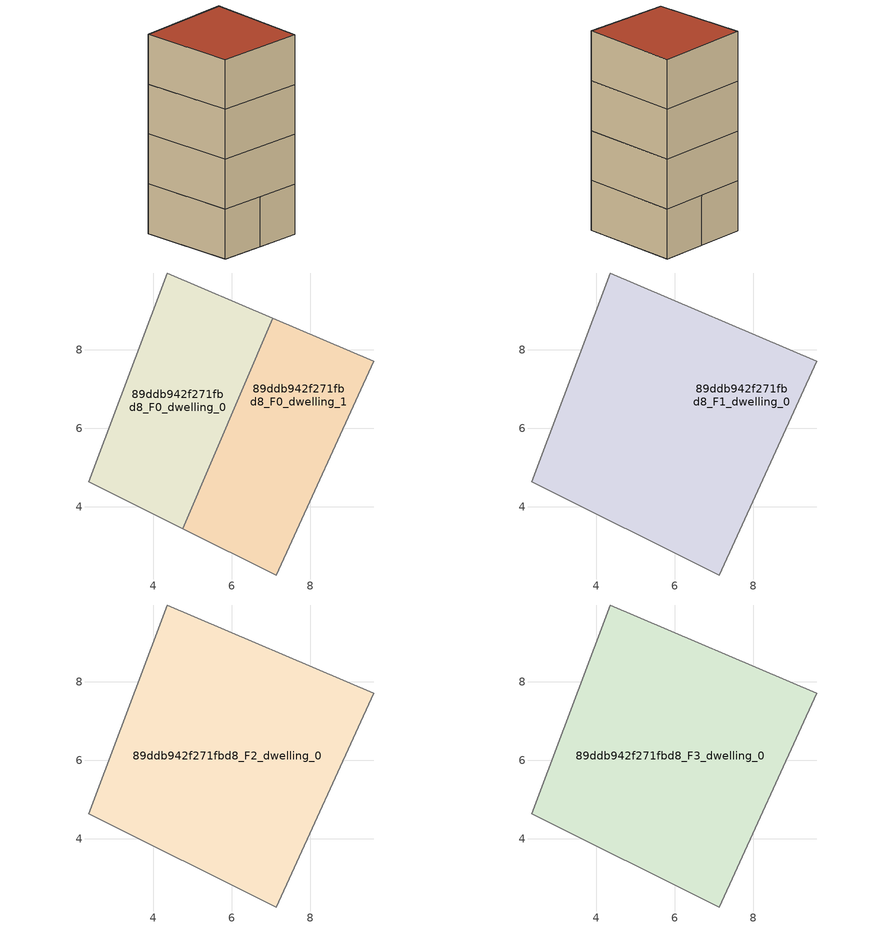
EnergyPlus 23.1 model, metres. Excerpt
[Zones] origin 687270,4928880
89ddb942f271fbd8_F0_dwelling_0
 floor ground (EU_floor_Construction): 4.75,3.45 7.04,8.81 4.35,9.96 2.35,4.64 z0
 wall adiabatic (EU_wall_Construction): 4.75,3.45 2.35,4.64 4.35,9.96 7.04,8.81 z0:3
 wall to 89ddb942f271fbd8_F0_dwelling_1 (EU_wall_Construction): 7.04,8.81 4.75,3.45 z0:3
89ddb942f271fbd8_F0_dwelling_1
 floor ground (EU_floor_Construction): 7.12,2.27 9.61,7.71 7.04,8.81 4.75,3.45 z0
 wall adiabatic (EU_wall_Construction): 7.04,8.81 9.61,7.71 7.12,2.27 4.75,3.45 z0:3
89ddb942f271fbd8_F1_dwelling_0
 floor to 89ddb942f271fbd8_F0_dwelling_0 (EU_floor_Construction): 4.75,3.45 7.04,8.81 4.35,9.96 2.35,4.64 z3
 floor to 89ddb942f271fbd8_F0_dwelling_1 (EU_floor_Construction): 7.12,2.27 9.61,7.71 7.04,8.81 4.75,3.45 z3
 wall adiabatic (EU_wall_Construction): 2.35,4.64 4.35,9.96 9.61,7.71 7.12,2.27 2.35,4.64 z3:6
89ddb942f271fbd8_F2_dwelling_0
 floor to 89ddb942f271fbd8_F1_dwelling_0 (EU_floor_Construction): 7.12,2.27 9.61,7.71 4.35,9.96 2.35,4.64 z6
 wall adiabatic (EU_wall_Construction): 2.35,4.64 4.35,9.96 9.61,7.71 7.12,2.27 2.35,4.64 z6:9
89ddb942f271fbd8_F3_dwelling_0
 floor to 89ddb942f271fbd8_F2_dwelling_0 (EU_floor_Construction): 7.12,2.27 9.61,7.71 4.35,9.96 2.35,4.64 z9
 wall adiabatic (EU_wall_Construction): 2.35,4.64 4.35,9.96 9.61,7.71 7.12,2.27 2.35,4.64 z9:12
 roof outside (EU_roof_Construction): 9.61,7.71 7.12,2.27 2.35,4.64 4.35,9.96 z12
[Building]
EU S2 Campaign: North Axis=0; Terrain=City; Solar Distribution=FullExterior
[Site:Location]
Bologna: Latitude=44.5; Longitude=11.25; Time Zone=1; Elevation=37
[SizingPeriod:WeatherFileDays]
AnnualSizingPeriod: Begin Month=1; Begin Day of Month=1; End Month=12; End Day of Month=31; Day of Week for Start Day=Monday; Use Weather File Daylight Saving Period=No; Use Weather File Rain and Snow Indicators=No
[MATERIAL]
EU_InternalMass_Material: Roughness=MediumRough; Thickness=0.1; Conductivity=1; Density=1800; Specific Heat=900; Thermal Absorptance=0.9; Solar Absorptance=0.7; Visible Absorptance=0.7
[MATERIAL:NOMASS] Roughness=MediumRough; Thermal Absorptance=0.9; Solar Absorptance=0.7; Visible Absorptance=0.7
Name | Thermal Resistance
EU_wall_NoMass | 0.937881
EU_roof_NoMass | 0.548572
EU_floor_NoMass | 0.71348
[CONSTRUCTION]
EU_wall_Construction: EU_wall_NoMass
EU_roof_Construction: EU_roof_NoMass
EU_floor_Construction: EU_floor_NoMass
EU_InternalMass_Construction: EU_InternalMass_Material
[ZONE] Type=1; Multiplier=1; Ceiling Height=autocalculate; Floor Area=autocalculate; Part of Total Floor Area=Yes
Name | Volume
89ddb942f271fbd8_F0_dwelling_0; 89ddb942f271fbd8_F0_dwelling_1 | 48.2424
89ddb942f271fbd8_F1_dwelling_0; 89ddb942f271fbd8_F2_dwelling_0; 89ddb942f271fbd8_F3_dwelling_0 | 96.4797
[INTERNALMASS] Construction=EU_InternalMass_Construction
Name | Zone or ZoneList | Surface Area
89ddb942f271fbd8_F0_dwelling_0_EU_InternalMass | 89ddb942f271fbd8_F0_dwelling_0 | 16.0809
89ddb942f271fbd8_F0_dwelling_1_EU_InternalMass | 89ddb942f271fbd8_F0_dwelling_1 | 16.081
89ddb942f271fbd8_F1_dwelling_0_EU_InternalMass | 89ddb942f271fbd8_F1_dwelling_0 | 32.1599
89ddb942f271fbd8_F2_dwelling_0_EU_InternalMass | 89ddb942f271fbd8_F2_dwelling_0 | 32.1599
89ddb942f271fbd8_F3_dwelling_0_EU_InternalMass | 89ddb942f271fbd8_F3_dwelling_0 | 32.1599
[OTHEREQUIPMENT] Fuel Type=Electricity; Design Level Calculation Method=Watts/Area; Power per Zone Floor Area=1; Fraction Latent=0; Fraction Radiant=0; Fraction Lost=0; Carbon Dioxide Generation Rate=0; EndUse Subcategory=EU_Step8_InternalGains
Name | Zone or ZoneList or Space or SpaceList | Schedule
EU_Step8_InternalGain_89ddb942f271fbd8_F0_dwelling_0_f000 | 89ddb942f271fbd8_F0_dwelling_0 | EU_Step8_GainSchedule_89ddb942f271fbd8_F0_dwelling_0_f000
EU_Step8_InternalGain_89ddb942f271fbd8_F0_dwelling_1_f000 | 89ddb942f271fbd8_F0_dwelling_1 | EU_Step8_GainSchedule_89ddb942f271fbd8_F0_dwelling_1_f000
EU_Step8_InternalGain_89ddb942f271fbd8_F1_dwelling_0_f000 | 89ddb942f271fbd8_F1_dwelling_0 | EU_Step8_GainSchedule_89ddb942f271fbd8_F1_dwelling_0_f000
EU_Step8_InternalGain_89ddb942f271fbd8_F2_dwelling_0_f000 | 89ddb942f271fbd8_F2_dwelling_0 | EU_Step8_GainSchedule_89ddb942f271fbd8_F2_dwelling_0_f000
EU_Step8_InternalGain_89ddb942f271fbd8_F3_dwelling_0_f000 | 89ddb942f271fbd8_F3_dwelling_0 | EU_Step8_GainSchedule_89ddb942f271fbd8_F3_dwelling_0_f000
[ZONEVENTILATION:DESIGNFLOWRATE] Schedule=EU_AlwaysOn; Design Flow Rate Calculation Method=AirChanges/Hour; Air Changes per Hour=0.687892; Ventilation Type=Natural; Fan Pressure Rise=0; Fan Total Efficiency=1; Constant Term Coefficient=1; Temperature Term Coefficient=0; Velocity Term Coefficient=0; Velocity Squared Term Coefficient=0; Minimum Indoor Temperature=-100; Maximum Indoor Temperature=100; Delta Temperature=-100; Minimum Outdoor Temperature=-100; Maximum Outdoor Temperature=100; Maximum Wind Speed=40
Name | Zone or ZoneList or Space or SpaceList
EU_ConstantAir_89ddb942f271fbd8_F0_dwelling_0 | 89ddb942f271fbd8_F0_dwelling_0
EU_ConstantAir_89ddb942f271fbd8_F0_dwelling_1 | 89ddb942f271fbd8_F0_dwelling_1
EU_ConstantAir_89ddb942f271fbd8_F1_dwelling_0 | 89ddb942f271fbd8_F1_dwelling_0
EU_ConstantAir_89ddb942f271fbd8_F2_dwelling_0 | 89ddb942f271fbd8_F2_dwelling_0
EU_ConstantAir_89ddb942f271fbd8_F3_dwelling_0 | 89ddb942f271fbd8_F3_dwelling_0
[HVACTEMPLATE:THERMOSTAT] Constant Heating Setpoint=20; Constant Cooling Setpoint=50
EU_HeatOnly_89ddb942f271fbd8_F0_dwelling_0; EU_HeatOnly_89ddb942f271fbd8_F0_dwelling_1; EU_HeatOnly_89ddb942f271fbd8_F1_dwelling_0; EU_HeatOnly_89ddb942f271fbd8_F2_dwelling_0; EU_HeatOnly_89ddb942f271fbd8_F3_dwelling_0
[HVACTEMPLATE:ZONE:IDEALLOADSAIRSYSTEM] System Availability Schedule=EU_AlwaysOn; Maximum Heating Supply Air Temperature=50; Minimum Cooling Supply Air Temperature=13; Maximum Heating Supply Air Humidity Ratio=0.0156; Minimum Cooling Supply Air Humidity Ratio=0.0077; Heating Limit=NoLimit; Cooling Limit=NoLimit; Heating Availability Schedule=EU_AlwaysOn; Cooling Availability Schedule=EU_CoolingOff; Dehumidification Control Type=ConstantSensibleHeatRatio; Cooling Sensible Heat Ratio=0.7; Dehumidification Setpoint=60; Humidification Control Type=None; Humidification Setpoint=30; Outdoor Air Method=None; Outdoor Air Flow Rate per Person=0.00944; Outdoor Air Flow Rate per Zone Floor Area=0; Outdoor Air Flow Rate per Zone=0; Demand Controlled Ventilation Type=None; Outdoor Air Economizer Type=NoEconomizer; Heat Recovery Type=None; Sensible Heat Recovery Effectiveness=0.7; Latent Heat Recovery Effectiveness=0.65
Name | Template Thermostat
89ddb942f271fbd8_F0_dwelling_0 | EU_HeatOnly_89ddb942f271fbd8_F0_dwelling_0
89ddb942f271fbd8_F0_dwelling_1 | EU_HeatOnly_89ddb942f271fbd8_F0_dwelling_1
89ddb942f271fbd8_F1_dwelling_0 | EU_HeatOnly_89ddb942f271fbd8_F1_dwelling_0
89ddb942f271fbd8_F2_dwelling_0 | EU_HeatOnly_89ddb942f271fbd8_F2_dwelling_0
89ddb942f271fbd8_F3_dwelling_0 | EU_HeatOnly_89ddb942f271fbd8_F3_dwelling_0
[SIZING:ZONE] Zone Cooling Design Supply Air Temperature Input Method=SupplyAirTemperature; Zone Cooling Design Supply Air Temperature=13; Zone Heating Design Supply Air Temperature Input Method=SupplyAirTemperature; Zone Heating Design Supply Air Temperature=50; Zone Cooling Design Supply Air Humidity Ratio=0.008; Zone Heating Design Supply Air Humidity Ratio=0.008; Cooling Design Air Flow Method=DesignDay; Cooling Design Air Flow Rate=0; Cooling Minimum Air Flow per Zone Floor Area=0.000762; Cooling Minimum Air Flow=0; Cooling Minimum Air Flow Fraction=0.2; Heating Design Air Flow Method=DesignDay; Heating Design Air Flow Rate=0; Heating Maximum Air Flow per Zone Floor Area=0.002032; Heating Maximum Air Flow=0.141576; Heating Maximum Air Flow Fraction=0.3; Account for Dedicated Outdoor Air System=No; Dedicated Outdoor Air System Control Strategy=NeutralSupplyAir; Dedicated Outdoor Air Low Setpoint Temperature for Design=autosize; Dedicated Outdoor Air High Setpoint Temperature for Design=autosize; Zone Load Sizing Method=Sensible Load Only No Latent Load; Zone Latent Cooling Design Supply Air Humidity Ratio Input Method=HumidityRatioDifference; Zone Cooling Design Supply Air Humidity Ratio Difference=0.005; Zone Latent Heating Design Supply Air Humidity Ratio Input Method=HumidityRatioDifference; Zone Humidification Design Supply Air Humidity Ratio Difference=0.005
89ddb942f271fbd8_F0_dwelling_0; 89ddb942f271fbd8_F0_dwelling_1; 89ddb942f271fbd8_F1_dwelling_0; 89ddb942f271fbd8_F2_dwelling_0; 89ddb942f271fbd8_F3_dwelling_0
[SCHEDULE:CONSTANT]
Name | Hourly Value
EU_AlwaysOn | 1
EU_CoolingOff | 0
[SCHEDULE:FILE] Column Number=1; Rows to Skip at Top=0; Number of Hours of Data=8760; Column Separator=Comma; Interpolate to Timestep=No; Minutes per Item=60; Adjust Schedule for Daylight Savings=Yes
Name | File
EU_Step8_GainSchedule_89ddb942f271fbd8_F0_dwelling_0_f000 | ../../schedules/89ddb942f271fbd8/89ddb942f271fbd8_F0_dwelling_0_f000_gain.csv
EU_Step8_GainSchedule_89ddb942f271fbd8_F0_dwelling_1_f000 | ../../schedules/89ddb942f271fbd8/89ddb942f271fbd8_F0_dwelling_1_f000_gain.csv
EU_Step8_GainSchedule_89ddb942f271fbd8_F1_dwelling_0_f000 | ../../schedules/89ddb942f271fbd8/89ddb942f271fbd8_F1_dwelling_0_f000_gain.csv
EU_Step8_GainSchedule_89ddb942f271fbd8_F2_dwelling_0_f000 | ../../schedules/89ddb942f271fbd8/89ddb942f271fbd8_F2_dwelling_0_f000_gain.csv
EU_Step8_GainSchedule_89ddb942f271fbd8_F3_dwelling_0_f000 | ../../schedules/89ddb942f271fbd8/89ddb942f271fbd8_F3_dwelling_0_f000_gain.csv
